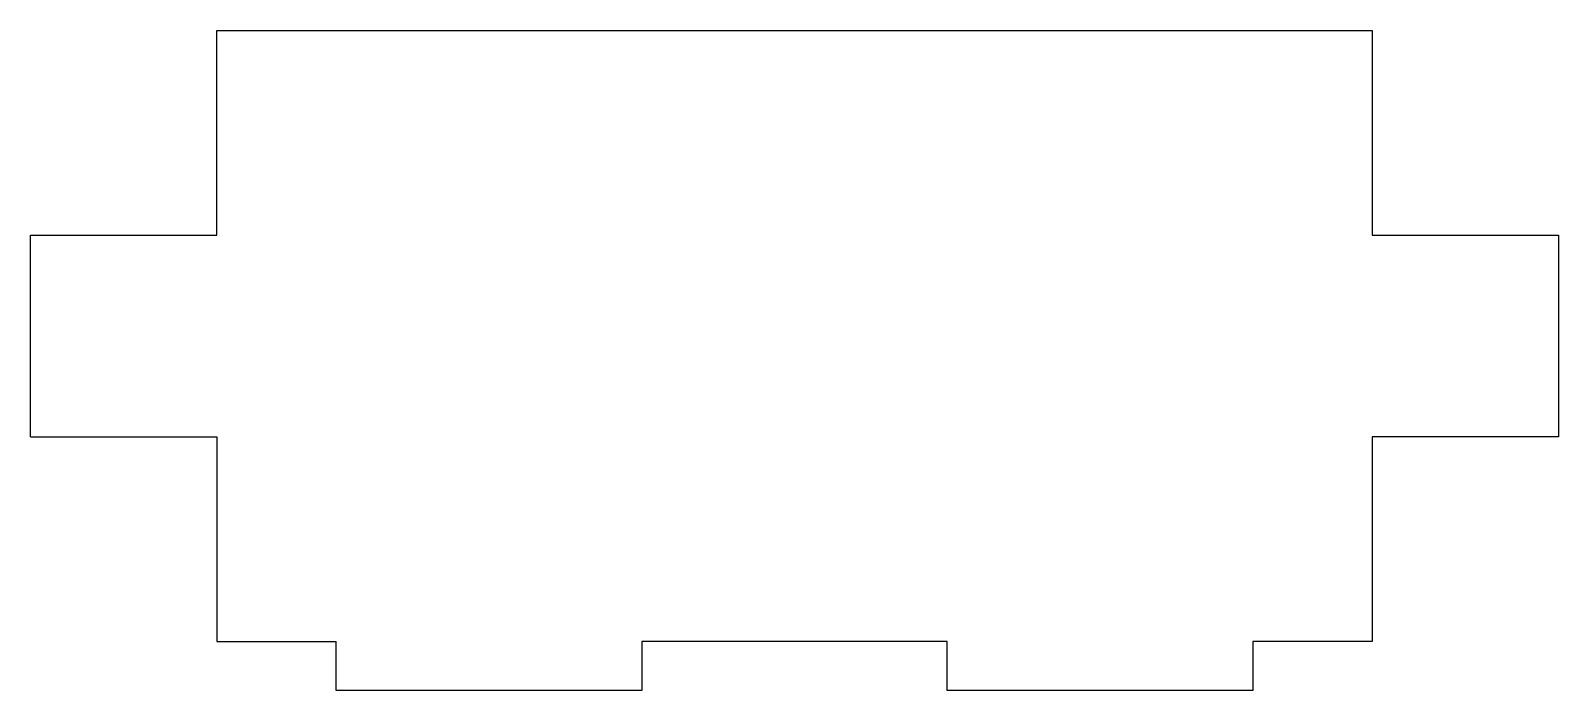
# Model space of a CAD drawing. Header units: millimetres. Extents: x -18 to 132, y -65 to 0.
import ezdxf

# ---------------------------------------------------------------- set-up
doc = ezdxf.new("R2010")
doc.units = ezdxf.units.MM
doc.layers.get('0').update_dxf_attribs({"linetype": 'CONTINUOUS'})

msp = doc.modelspace()

# ---------------------------------------------------------------- linework, layer by layer
for p, q in [((0, 0), (113.4, 0)), ((0, -20.1), (0, 0)), ((113.4, 0), (113.4, -20.1)), ((-18.3, -39.9), (-18.3, -20.1)), ((-18.3, -20.1), (0, -20.1)), ((113.4, -20.1), (131.7, -20.1)), ((131.7, -20.1), (131.7, -39.9)), ((-18.3, -39.9), (0, -39.9)), ((0, -39.9), (0, -60)), ((131.7, -39.9), (113.4, -39.9)), ((113.4, -39.9), (113.4, -60)), ((0, -60), (11.7, -60)), ((11.7, -64.8), (11.7, -60)), ((71.7, -60), (41.7, -60)), ((41.7, -60), (41.7, -64.8)), ((71.7, -64.8), (71.7, -60)), ((101.7, -60), (101.7, -64.8)), ((113.4, -60), (101.7, -60)), ((41.7, -64.8), (11.7, -64.8)), ((101.7, -64.8), (71.7, -64.8))]:
    msp.add_line(p, q)

doc.saveas('drawing.dxf')
